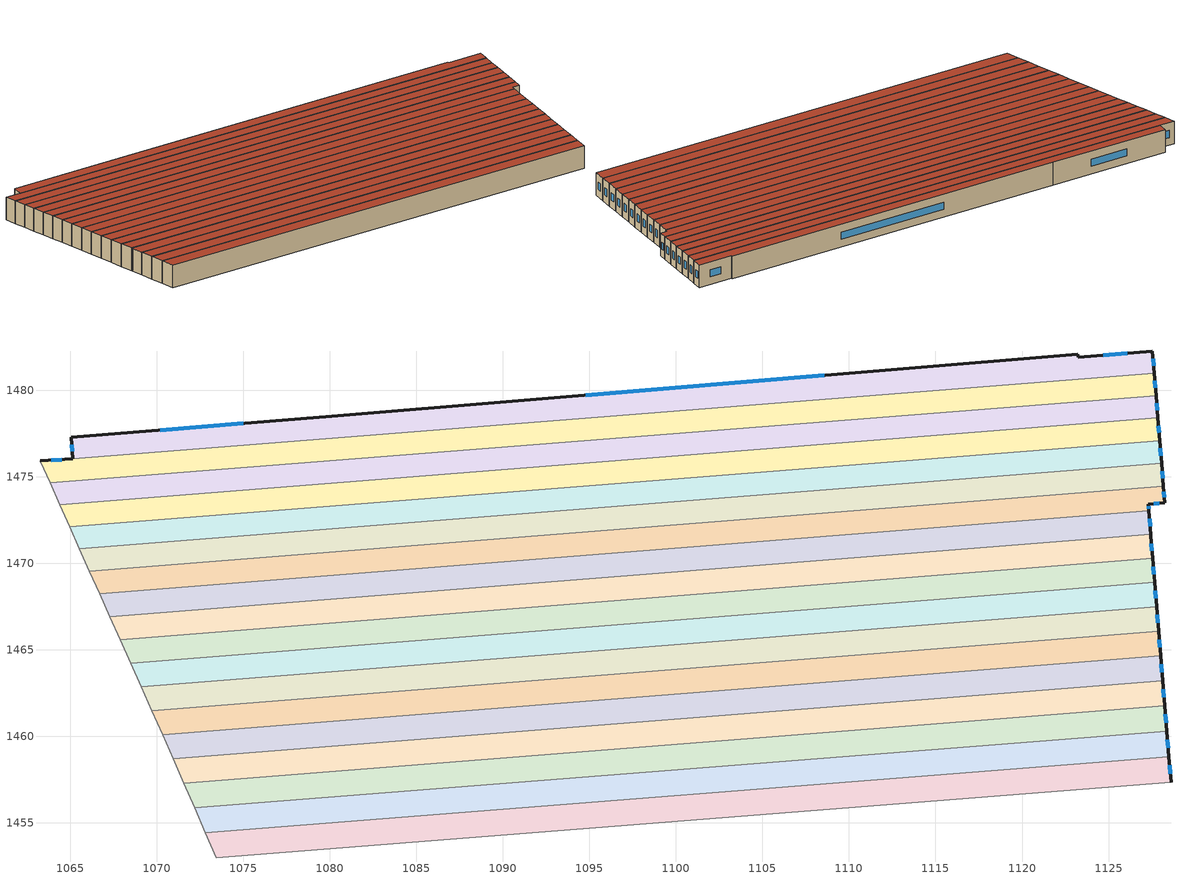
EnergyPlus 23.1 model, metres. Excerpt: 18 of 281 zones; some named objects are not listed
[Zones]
f9c06a1bdb7eaf16_F3_dwelling_0
 floor to f9c06a1bdb7eaf16_F2_dwelling_0 (EU_floor_Construction): 1127.54,1482.26 1127.64,1480.98 1065.15,1476.04 1065.08,1477.28 1123.23,1482.06 1123.25,1481.91 z9
 wall outside (EU_wall_Construction): 1127.64,1480.98 1127.54,1482.26 1123.25,1481.91 1123.23,1482.06 1080.12,1478.5 1065.08,1477.28 1065.15,1476.04 z9:12
 wall to f9c06a1bdb7eaf16_F3_dwelling_1 (EU_wall_Construction): 1065.15,1476.04 1127.64,1480.98 z9:12
 window (EU_Window_Construction): 1126.08,1482.14 1124.71,1482.03 / 1127.6,1481.42 1127.57,1481.82 / 1065.1,1476.86 1065.13,1476.46 / 1075,1478.09 1070.2,1477.69 / 1108.56,1480.85 1094.79,1479.71 z10.02:10.98
 roof outside (EU_roof_Construction): 1127.64,1480.98 1127.54,1482.26 1123.25,1481.91 1123.23,1482.06 1065.08,1477.28 1065.15,1476.04 z12
f9c06a1bdb7eaf16_F3_dwelling_1
 floor to f9c06a1bdb7eaf16_F2_dwelling_1 (EU_floor_Construction): 1127.64,1480.98 1127.74,1479.69 1063.84,1474.64 1063.28,1475.89 1063.26,1475.93 1065.15,1476.03 1065.15,1476.04 z9
 wall outside (EU_wall_Construction): 1127.74,1479.69 1127.64,1480.98 / 1065.15,1476.04 1065.15,1476.03 1063.26,1475.93 z9:12
 wall to f9c06a1bdb7eaf16_F3_dwelling_2 (EU_wall_Construction): 1063.84,1474.64 1127.74,1479.69 z9:12
 wall adiabatic (EU_wall_Construction): 1063.26,1475.93 1063.28,1475.89 1063.84,1474.64 z9:12
 window (EU_Window_Construction): 1127.71,1480.13 1127.67,1480.54 / 1064.51,1475.99 1063.9,1475.96 z10.02:10.98
 roof outside (EU_roof_Construction): 1127.74,1479.69 1127.64,1480.98 1065.15,1476.04 1065.15,1476.03 1063.26,1475.93 1063.28,1475.89 1063.84,1474.64 z12
f9c06a1bdb7eaf16_F3_dwelling_10
 floor to f9c06a1bdb7eaf16_F2_dwelling_10 (EU_floor_Construction): 1127.66,1468.89 1127.77,1467.49 1069.11,1462.85 1068.5,1464.21 z9
 wall outside (EU_wall_Construction): 1127.77,1467.49 1127.66,1468.89 z9:12
 wall to f9c06a1bdb7eaf16_F3_dwelling_11 (EU_wall_Construction): 1069.11,1462.85 1127.77,1467.49 z9:12
 wall adiabatic (EU_wall_Construction): 1068.5,1464.21 1069.11,1462.85 z9:12
 wall to f9c06a1bdb7eaf16_F3_dwelling_9 (EU_wall_Construction): 1127.66,1468.89 1068.5,1464.21 z9:12
 window (EU_Window_Construction): 1127.73,1467.97 1127.7,1468.42 z10.02:10.98
 roof outside (EU_roof_Construction): 1127.77,1467.49 1127.66,1468.89 1068.5,1464.21 1069.11,1462.85 z12
f9c06a1bdb7eaf16_F3_dwelling_11
 floor to f9c06a1bdb7eaf16_F2_dwelling_11 (EU_floor_Construction): 1127.77,1467.49 1127.89,1466.08 1069.72,1461.48 1069.11,1462.85 z9
 wall outside (EU_wall_Construction): 1127.89,1466.08 1127.77,1467.49 z9:12
 wall to f9c06a1bdb7eaf16_F3_dwelling_12 (EU_wall_Construction): 1069.72,1461.48 1127.89,1466.08 z9:12
 wall adiabatic (EU_wall_Construction): 1069.11,1462.85 1069.72,1461.48 z9:12
 window (EU_Window_Construction): 1127.85,1466.56 1127.81,1467.01 z10.02:10.98
 roof outside (EU_roof_Construction): 1127.89,1466.08 1127.77,1467.49 1069.11,1462.85 1069.72,1461.48 z12
f9c06a1bdb7eaf16_F3_dwelling_12
 floor to f9c06a1bdb7eaf16_F2_dwelling_12 (EU_floor_Construction): 1127.89,1466.08 1128.01,1464.65 1070.34,1460.09 1069.72,1461.48 z9
 wall outside (EU_wall_Construction): 1128.01,1464.65 1127.89,1466.08 z9:12
 wall to f9c06a1bdb7eaf16_F3_dwelling_13 (EU_wall_Construction): 1070.34,1460.09 1128.01,1464.65 z9:12
 wall adiabatic (EU_wall_Construction): 1069.72,1461.48 1070.34,1460.09 z9:12
 window (EU_Window_Construction): 1127.97,1465.14 1127.93,1465.59 z10.02:10.98
 roof outside (EU_roof_Construction): 1128.01,1464.65 1127.89,1466.08 1069.72,1461.48 1070.34,1460.09 z12
f9c06a1bdb7eaf16_F3_dwelling_13
 floor to f9c06a1bdb7eaf16_F2_dwelling_13 (EU_floor_Construction): 1128.01,1464.65 1128.12,1463.21 1070.96,1458.7 1070.34,1460.09 z9
 wall outside (EU_wall_Construction): 1128.12,1463.21 1128.01,1464.65 z9:12
 wall to f9c06a1bdb7eaf16_F3_dwelling_14 (EU_wall_Construction): 1070.96,1458.7 1128.12,1463.21 z9:12
 wall adiabatic (EU_wall_Construction): 1070.34,1460.09 1070.96,1458.7 z9:12
 window (EU_Window_Construction): 1128.08,1463.7 1128.05,1464.16 z10.02:10.98
 roof outside (EU_roof_Construction): 1128.12,1463.21 1128.01,1464.65 1070.34,1460.09 1070.96,1458.7 z12
f9c06a1bdb7eaf16_F3_dwelling_14
 floor to f9c06a1bdb7eaf16_F2_dwelling_14 (EU_floor_Construction): 1128.12,1463.21 1128.24,1461.76 1071.58,1457.28 1071.05,1458.51 1070.96,1458.7 z9
 wall outside (EU_wall_Construction): 1128.24,1461.76 1128.12,1463.21 z9:12
 wall to f9c06a1bdb7eaf16_F3_dwelling_15 (EU_wall_Construction): 1071.58,1457.28 1128.24,1461.76 z9:12
 wall adiabatic (EU_wall_Construction): 1070.96,1458.7 1071.05,1458.51 1071.58,1457.28 z9:12
 window (EU_Window_Construction): 1128.2,1462.26 1128.16,1462.72 z10.02:10.98
 roof outside (EU_roof_Construction): 1128.24,1461.76 1128.12,1463.21 1070.96,1458.7 1071.05,1458.51 1071.58,1457.28 z12
f9c06a1bdb7eaf16_F3_dwelling_15
 floor to f9c06a1bdb7eaf16_F2_dwelling_15 (EU_floor_Construction): 1128.24,1461.76 1128.36,1460.3 1072.19,1455.86 1071.58,1457.28 z9
 wall outside (EU_wall_Construction): 1128.36,1460.3 1128.24,1461.76 z9:12
 wall to f9c06a1bdb7eaf16_F3_dwelling_16 (EU_wall_Construction): 1072.19,1455.86 1128.36,1460.3 z9:12
 wall adiabatic (EU_wall_Construction): 1071.58,1457.28 1072.19,1455.86 z9:12
 window (EU_Window_Construction): 1128.32,1460.8 1128.28,1461.27 z10.02:10.98
 roof outside (EU_roof_Construction): 1128.36,1460.3 1128.24,1461.76 1071.58,1457.28 1072.19,1455.86 z12
f9c06a1bdb7eaf16_F3_dwelling_16
 floor to f9c06a1bdb7eaf16_F2_dwelling_16 (EU_floor_Construction): 1128.36,1460.3 1128.48,1458.83 1072.82,1454.42 1072.19,1455.86 z9
 wall outside (EU_wall_Construction): 1128.48,1458.83 1128.36,1460.3 z9:12
 wall to f9c06a1bdb7eaf16_F3_dwelling_17 (EU_wall_Construction): 1072.82,1454.42 1128.48,1458.83 z9:12
 wall adiabatic (EU_wall_Construction): 1072.19,1455.86 1072.82,1454.42 z9:12
 window (EU_Window_Construction): 1128.44,1459.33 1128.4,1459.8 z10.02:10.98
 roof outside (EU_roof_Construction): 1128.48,1458.83 1128.36,1460.3 1072.19,1455.86 1072.82,1454.42 z12
f9c06a1bdb7eaf16_F3_dwelling_17
 floor to f9c06a1bdb7eaf16_F2_dwelling_17 (EU_floor_Construction): 1128.48,1458.83 1128.61,1457.33 1073.44,1452.97 1072.82,1454.42 z9
 wall outside (EU_wall_Construction): 1128.61,1457.33 1128.48,1458.83 z9:12
 wall to f9c06a1bdb7eaf16_F3_dwelling_18 (EU_wall_Construction): 1073.44,1452.97 1128.61,1457.33 z9:12
 wall adiabatic (EU_wall_Construction): 1072.82,1454.42 1073.44,1452.97 z9:12
 window (EU_Window_Construction): 1128.57,1457.84 1128.53,1458.32 z10.02:10.98
 roof outside (EU_roof_Construction): 1128.61,1457.33 1128.48,1458.83 1072.82,1454.42 1073.44,1452.97 z12
f9c06a1bdb7eaf16_F3_dwelling_2
 floor to f9c06a1bdb7eaf16_F2_dwelling_2 (EU_floor_Construction): 1127.74,1479.69 1127.85,1478.39 1064.4,1473.38 1063.84,1474.64 z9
 wall outside (EU_wall_Construction): 1127.85,1478.39 1127.74,1479.69 z9:12
 wall to f9c06a1bdb7eaf16_F3_dwelling_3 (EU_wall_Construction): 1064.4,1473.38 1127.85,1478.39 z9:12
 wall adiabatic (EU_wall_Construction): 1063.84,1474.64 1064.4,1473.38 z9:12
 window (EU_Window_Construction): 1127.81,1478.84 1127.78,1479.25 z10.02:10.98
 roof outside (EU_roof_Construction): 1127.85,1478.39 1127.74,1479.69 1063.84,1474.64 1064.4,1473.38 z12
f9c06a1bdb7eaf16_F3_dwelling_3
 floor to f9c06a1bdb7eaf16_F2_dwelling_3 (EU_floor_Construction): 1127.85,1478.39 1127.95,1477.09 1064.97,1472.11 1064.4,1473.38 z9
 wall outside (EU_wall_Construction): 1127.95,1477.09 1127.85,1478.39 z9:12
 wall to f9c06a1bdb7eaf16_F3_dwelling_4 (EU_wall_Construction): 1064.97,1472.11 1127.95,1477.09 z9:12
 wall adiabatic (EU_wall_Construction): 1064.4,1473.38 1064.97,1472.11 z9:12
 window (EU_Window_Construction): 1127.92,1477.53 1127.88,1477.95 z10.02:10.98
 roof outside (EU_roof_Construction): 1127.95,1477.09 1127.85,1478.39 1064.4,1473.38 1064.97,1472.11 z12
f9c06a1bdb7eaf16_F3_dwelling_4
 floor to f9c06a1bdb7eaf16_F2_dwelling_4 (EU_floor_Construction): 1127.95,1477.09 1128.06,1475.77 1065.54,1470.83 1064.97,1472.11 z9
 wall outside (EU_wall_Construction): 1128.06,1475.77 1127.95,1477.09 z9:12
 wall to f9c06a1bdb7eaf16_F3_dwelling_5 (EU_wall_Construction): 1065.54,1470.83 1128.06,1475.77 z9:12
 wall adiabatic (EU_wall_Construction): 1064.97,1472.11 1065.54,1470.83 z9:12
 window (EU_Window_Construction): 1128.02,1476.22 1127.99,1476.64 z10.02:10.98
 roof outside (EU_roof_Construction): 1128.06,1475.77 1127.95,1477.09 1064.97,1472.11 1065.54,1470.83 z12
f9c06a1bdb7eaf16_F3_dwelling_5
 floor to f9c06a1bdb7eaf16_F2_dwelling_5 (EU_floor_Construction): 1128.06,1475.77 1128.17,1474.45 1066.12,1469.54 1065.54,1470.83 z9
 wall outside (EU_wall_Construction): 1128.17,1474.45 1128.06,1475.77 z9:12
 wall to f9c06a1bdb7eaf16_F3_dwelling_6 (EU_wall_Construction): 1066.12,1469.54 1128.17,1474.45 z9:12
 wall adiabatic (EU_wall_Construction): 1065.54,1470.83 1066.12,1469.54 z9:12
 window (EU_Window_Construction): 1128.13,1474.9 1128.1,1475.32 z10.02:10.98
 roof outside (EU_roof_Construction): 1128.17,1474.45 1128.06,1475.77 1065.54,1470.83 1066.12,1469.54 z12
f9c06a1bdb7eaf16_F3_dwelling_6
 floor to f9c06a1bdb7eaf16_F2_dwelling_6 (EU_floor_Construction): 1128.17,1474.45 1128.24,1473.5 1127.31,1473.41 1127.33,1473.03 1066.7,1468.24 1066.12,1469.54 z9
 wall outside (EU_wall_Construction): 1127.33,1473.03 1127.31,1473.41 1128.24,1473.5 1128.17,1474.45 z9:12
 wall to f9c06a1bdb7eaf16_F3_dwelling_7 (EU_wall_Construction): 1066.7,1468.24 1127.33,1473.03 z9:12
 wall adiabatic (EU_wall_Construction): 1066.12,1469.54 1066.7,1468.24 z9:12
 window (EU_Window_Construction): 1127.62,1473.44 1127.92,1473.47 / 1127.32,1473.16 1127.32,1473.28 / 1128.22,1473.83 1128.19,1474.13 z10.02:10.98
 roof outside (EU_roof_Construction): 1127.33,1473.03 1127.31,1473.41 1128.24,1473.5 1128.17,1474.45 1066.12,1469.54 1066.7,1468.24 z12
f9c06a1bdb7eaf16_F3_dwelling_7
 floor to f9c06a1bdb7eaf16_F2_dwelling_7 (EU_floor_Construction): 1127.33,1473.03 1127.43,1471.66 1067.29,1466.91 1066.7,1468.24 z9
 wall outside (EU_wall_Construction): 1127.43,1471.66 1127.33,1473.03 z9:12
 wall to f9c06a1bdb7eaf16_F3_dwelling_8 (EU_wall_Construction): 1067.29,1466.91 1127.43,1471.66 z9:12
 wall adiabatic (EU_wall_Construction): 1066.7,1468.24 1067.29,1466.91 z9:12
 window (EU_Window_Construction): 1127.4,1472.13 1127.37,1472.57 z10.02:10.98
 roof outside (EU_roof_Construction): 1127.43,1471.66 1127.33,1473.03 1066.7,1468.24 1067.29,1466.91 z12
f9c06a1bdb7eaf16_F3_dwelling_8
 floor to f9c06a1bdb7eaf16_F2_dwelling_8 (EU_floor_Construction): 1127.43,1471.66 1127.44,1471.57 1127.54,1470.28 1067.89,1465.57 1067.29,1466.91 z9
 wall outside (EU_wall_Construction): 1127.54,1470.28 1127.44,1471.57 1127.43,1471.66 z9:12
 wall to f9c06a1bdb7eaf16_F3_dwelling_9 (EU_wall_Construction): 1067.89,1465.57 1127.54,1470.28 z9:12
 wall adiabatic (EU_wall_Construction): 1067.29,1466.91 1067.89,1465.57 z9:12
 window (EU_Window_Construction): 1127.51,1470.72 1127.47,1471.13 z10.02:10.98
 roof outside (EU_roof_Construction): 1127.54,1470.28 1127.44,1471.57 1127.43,1471.66 1067.29,1466.91 1067.89,1465.57 z12
f9c06a1bdb7eaf16_F3_dwelling_9
 floor to f9c06a1bdb7eaf16_F2_dwelling_9 (EU_floor_Construction): 1127.54,1470.28 1127.66,1468.89 1068.5,1464.21 1067.89,1465.57 z9
 wall outside (EU_wall_Construction): 1127.66,1468.89 1127.54,1470.28 z9:12
 wall adiabatic (EU_wall_Construction): 1067.89,1465.57 1068.5,1464.21 z9:12
 window (EU_Window_Construction): 1127.62,1469.37 1127.58,1469.81 z10.02:10.98
 roof outside (EU_roof_Construction): 1127.66,1468.89 1127.54,1470.28 1067.89,1465.57 1068.5,1464.21 z12
[Building]
EU S2 Campaign: North Axis=0; Terrain=City; Solar Distribution=FullExterior
[Site:Location]
Vienna: Latitude=48; Longitude=16.5; Time Zone=1; Elevation=183
[SizingPeriod:WeatherFileDays]
AnnualSizingPeriod: Begin Month=1; Begin Day of Month=1; End Month=12; End Day of Month=31; Day of Week for Start Day=Monday; Use Weather File Daylight Saving Period=No; Use Weather File Rain and Snow Indicators=No
[MATERIAL]
EU_InternalMass_Material: Roughness=MediumRough; Thickness=0.1; Conductivity=1; Density=1800; Specific Heat=900; Thermal Absorptance=0.9; Solar Absorptance=0.7; Visible Absorptance=0.7
[MATERIAL:NOMASS] Roughness=MediumRough; Thermal Absorptance=0.9; Solar Absorptance=0.7; Visible Absorptance=0.7
Name | Thermal Resistance
EU_wall_NoMass | 0.942466
EU_roof_NoMass | 0.551687
EU_floor_NoMass | 0.66527
[WINDOWMATERIAL:SIMPLEGLAZINGSYSTEM]
EU_Window_SimpleGlazing: UFactor=2.03367; Solar Heat Gain Coefficient=0.65; Visible Transmittance=0.65
[CONSTRUCTION]
EU_wall_Construction: EU_wall_NoMass
EU_roof_Construction: EU_roof_NoMass
EU_floor_Construction: EU_floor_NoMass
EU_Window_Construction: EU_Window_SimpleGlazing
EU_InternalMass_Construction: EU_InternalMass_Material
[ZONE] Type=1; Multiplier=1; Ceiling Height=autocalculate; Floor Area=autocalculate; Part of Total Floor Area=Yes
Name | Volume
f9c06a1bdb7eaf16_F3_dwelling_0 | 250.268
f9c06a1bdb7eaf16_F3_dwelling_1; f9c06a1bdb7eaf16_F3_dwelling_12 | 249.365
f9c06a1bdb7eaf16_F3_dwelling_10 | 249.401
f9c06a1bdb7eaf16_F3_dwelling_11 | 249.184
f9c06a1bdb7eaf16_F3_dwelling_13 | 249.289
f9c06a1bdb7eaf16_F3_dwelling_14 | 249.269
f9c06a1bdb7eaf16_F3_dwelling_15 | 249.243
f9c06a1bdb7eaf16_F3_dwelling_16 | 249.268
f9c06a1bdb7eaf16_F3_dwelling_17 | 249.31
f9c06a1bdb7eaf16_F3_dwelling_2 | 249.373
f9c06a1bdb7eaf16_F3_dwelling_3 | 249.307
f9c06a1bdb7eaf16_F3_dwelling_4 | 249.211
f9c06a1bdb7eaf16_F3_dwelling_5 | 249.354
f9c06a1bdb7eaf16_F3_dwelling_6 | 249.253
f9c06a1bdb7eaf16_F3_dwelling_7 | 249.417
f9c06a1bdb7eaf16_F3_dwelling_8 | 249.151
f9c06a1bdb7eaf16_F3_dwelling_9 | 249.393
[INTERNALMASS] Construction=EU_InternalMass_Construction
Name | Zone or ZoneList | Surface Area
f9c06a1bdb7eaf16_F3_dwelling_0_EU_InternalMass | f9c06a1bdb7eaf16_F3_dwelling_0 | 83.0484
f9c06a1bdb7eaf16_F3_dwelling_1_EU_InternalMass | f9c06a1bdb7eaf16_F3_dwelling_1 | 83.1226
f9c06a1bdb7eaf16_F3_dwelling_2_EU_InternalMass | f9c06a1bdb7eaf16_F3_dwelling_2 | 83.1242
f9c06a1bdb7eaf16_F3_dwelling_3_EU_InternalMass | f9c06a1bdb7eaf16_F3_dwelling_3 | 83.1024
f9c06a1bdb7eaf16_F3_dwelling_4_EU_InternalMass | f9c06a1bdb7eaf16_F3_dwelling_4 | 83.0702
f9c06a1bdb7eaf16_F3_dwelling_5_EU_InternalMass | f9c06a1bdb7eaf16_F3_dwelling_5 | 83.1177
f9c06a1bdb7eaf16_F3_dwelling_6_EU_InternalMass | f9c06a1bdb7eaf16_F3_dwelling_6 | 83.0844
f9c06a1bdb7eaf16_F3_dwelling_7_EU_InternalMass | f9c06a1bdb7eaf16_F3_dwelling_7 | 83.1388
f9c06a1bdb7eaf16_F3_dwelling_8_EU_InternalMass | f9c06a1bdb7eaf16_F3_dwelling_8 | 83.0503
f9c06a1bdb7eaf16_F3_dwelling_9_EU_InternalMass | f9c06a1bdb7eaf16_F3_dwelling_9 | 83.1308
f9c06a1bdb7eaf16_F3_dwelling_10_EU_InternalMass | f9c06a1bdb7eaf16_F3_dwelling_10 | 83.134
f9c06a1bdb7eaf16_F3_dwelling_11_EU_InternalMass | f9c06a1bdb7eaf16_F3_dwelling_11 | 83.0612
f9c06a1bdb7eaf16_F3_dwelling_12_EU_InternalMass | f9c06a1bdb7eaf16_F3_dwelling_12 | 83.1213
f9c06a1bdb7eaf16_F3_dwelling_13_EU_InternalMass | f9c06a1bdb7eaf16_F3_dwelling_13 | 83.096
f9c06a1bdb7eaf16_F3_dwelling_14_EU_InternalMass | f9c06a1bdb7eaf16_F3_dwelling_14 | 83.0896
f9c06a1bdb7eaf16_F3_dwelling_15_EU_InternalMass | f9c06a1bdb7eaf16_F3_dwelling_15 | 83.0813
f9c06a1bdb7eaf16_F3_dwelling_16_EU_InternalMass | f9c06a1bdb7eaf16_F3_dwelling_16 | 83.0894
f9c06a1bdb7eaf16_F3_dwelling_17_EU_InternalMass | f9c06a1bdb7eaf16_F3_dwelling_17 | 83.1033
[OTHEREQUIPMENT] Fuel Type=Electricity; Design Level Calculation Method=Watts/Area; Power per Zone Floor Area=1; Fraction Latent=0; Fraction Radiant=0; Fraction Lost=0; Carbon Dioxide Generation Rate=0; EndUse Subcategory=EU_Step8_InternalGains
Name | Zone or ZoneList or Space or SpaceList | Schedule
EU_Step8_InternalGain_f9c06a1bdb7eaf16_F3_dwelling_0_f000 | f9c06a1bdb7eaf16_F3_dwelling_0 | EU_Step8_GainSchedule_f9c06a1bdb7eaf16_F3_dwelling_0_f000
EU_Step8_InternalGain_f9c06a1bdb7eaf16_F3_dwelling_1_f000 | f9c06a1bdb7eaf16_F3_dwelling_1 | EU_Step8_GainSchedule_f9c06a1bdb7eaf16_F3_dwelling_1_f000
EU_Step8_InternalGain_f9c06a1bdb7eaf16_F3_dwelling_2_f000 | f9c06a1bdb7eaf16_F3_dwelling_2 | EU_Step8_GainSchedule_f9c06a1bdb7eaf16_F3_dwelling_2_f000
EU_Step8_InternalGain_f9c06a1bdb7eaf16_F3_dwelling_3_f000 | f9c06a1bdb7eaf16_F3_dwelling_3 | EU_Step8_GainSchedule_f9c06a1bdb7eaf16_F3_dwelling_3_f000
EU_Step8_InternalGain_f9c06a1bdb7eaf16_F3_dwelling_4_f000 | f9c06a1bdb7eaf16_F3_dwelling_4 | EU_Step8_GainSchedule_f9c06a1bdb7eaf16_F3_dwelling_4_f000
EU_Step8_InternalGain_f9c06a1bdb7eaf16_F3_dwelling_5_f000 | f9c06a1bdb7eaf16_F3_dwelling_5 | EU_Step8_GainSchedule_f9c06a1bdb7eaf16_F3_dwelling_5_f000
EU_Step8_InternalGain_f9c06a1bdb7eaf16_F3_dwelling_6_f000 | f9c06a1bdb7eaf16_F3_dwelling_6 | EU_Step8_GainSchedule_f9c06a1bdb7eaf16_F3_dwelling_6_f000
EU_Step8_InternalGain_f9c06a1bdb7eaf16_F3_dwelling_7_f000 | f9c06a1bdb7eaf16_F3_dwelling_7 | EU_Step8_GainSchedule_f9c06a1bdb7eaf16_F3_dwelling_7_f000
EU_Step8_InternalGain_f9c06a1bdb7eaf16_F3_dwelling_8_f000 | f9c06a1bdb7eaf16_F3_dwelling_8 | EU_Step8_GainSchedule_f9c06a1bdb7eaf16_F3_dwelling_8_f000
EU_Step8_InternalGain_f9c06a1bdb7eaf16_F3_dwelling_9_f000 | f9c06a1bdb7eaf16_F3_dwelling_9 | EU_Step8_GainSchedule_f9c06a1bdb7eaf16_F3_dwelling_9_f000
EU_Step8_InternalGain_f9c06a1bdb7eaf16_F3_dwelling_10_f000 | f9c06a1bdb7eaf16_F3_dwelling_10 | EU_Step8_GainSchedule_f9c06a1bdb7eaf16_F3_dwelling_10_f000
EU_Step8_InternalGain_f9c06a1bdb7eaf16_F3_dwelling_11_f000 | f9c06a1bdb7eaf16_F3_dwelling_11 | EU_Step8_GainSchedule_f9c06a1bdb7eaf16_F3_dwelling_11_f000
EU_Step8_InternalGain_f9c06a1bdb7eaf16_F3_dwelling_12_f000 | f9c06a1bdb7eaf16_F3_dwelling_12 | EU_Step8_GainSchedule_f9c06a1bdb7eaf16_F3_dwelling_12_f000
EU_Step8_InternalGain_f9c06a1bdb7eaf16_F3_dwelling_13_f000 | f9c06a1bdb7eaf16_F3_dwelling_13 | EU_Step8_GainSchedule_f9c06a1bdb7eaf16_F3_dwelling_13_f000
EU_Step8_InternalGain_f9c06a1bdb7eaf16_F3_dwelling_14_f000 | f9c06a1bdb7eaf16_F3_dwelling_14 | EU_Step8_GainSchedule_f9c06a1bdb7eaf16_F3_dwelling_14_f000
EU_Step8_InternalGain_f9c06a1bdb7eaf16_F3_dwelling_15_f000 | f9c06a1bdb7eaf16_F3_dwelling_15 | EU_Step8_GainSchedule_f9c06a1bdb7eaf16_F3_dwelling_15_f000
EU_Step8_InternalGain_f9c06a1bdb7eaf16_F3_dwelling_16_f000 | f9c06a1bdb7eaf16_F3_dwelling_16 | EU_Step8_GainSchedule_f9c06a1bdb7eaf16_F3_dwelling_16_f000
EU_Step8_InternalGain_f9c06a1bdb7eaf16_F3_dwelling_17_f000 | f9c06a1bdb7eaf16_F3_dwelling_17 | EU_Step8_GainSchedule_f9c06a1bdb7eaf16_F3_dwelling_17_f000
[ZONEVENTILATION:DESIGNFLOWRATE] Schedule=EU_AlwaysOn; Design Flow Rate Calculation Method=AirChanges/Hour; Air Changes per Hour=0.530523; Ventilation Type=Natural; Fan Pressure Rise=0; Fan Total Efficiency=1; Constant Term Coefficient=1; Temperature Term Coefficient=0; Velocity Term Coefficient=0; Velocity Squared Term Coefficient=0; Minimum Indoor Temperature=-100; Maximum Indoor Temperature=100; Delta Temperature=-100; Minimum Outdoor Temperature=-100; Maximum Outdoor Temperature=100; Maximum Wind Speed=40
Name | Zone or ZoneList or Space or SpaceList
EU_ConstantAir_f9c06a1bdb7eaf16_F3_dwelling_0 | f9c06a1bdb7eaf16_F3_dwelling_0
EU_ConstantAir_f9c06a1bdb7eaf16_F3_dwelling_1 | f9c06a1bdb7eaf16_F3_dwelling_1
EU_ConstantAir_f9c06a1bdb7eaf16_F3_dwelling_2 | f9c06a1bdb7eaf16_F3_dwelling_2
EU_ConstantAir_f9c06a1bdb7eaf16_F3_dwelling_3 | f9c06a1bdb7eaf16_F3_dwelling_3
EU_ConstantAir_f9c06a1bdb7eaf16_F3_dwelling_4 | f9c06a1bdb7eaf16_F3_dwelling_4
EU_ConstantAir_f9c06a1bdb7eaf16_F3_dwelling_5 | f9c06a1bdb7eaf16_F3_dwelling_5
EU_ConstantAir_f9c06a1bdb7eaf16_F3_dwelling_6 | f9c06a1bdb7eaf16_F3_dwelling_6
EU_ConstantAir_f9c06a1bdb7eaf16_F3_dwelling_7 | f9c06a1bdb7eaf16_F3_dwelling_7
EU_ConstantAir_f9c06a1bdb7eaf16_F3_dwelling_8 | f9c06a1bdb7eaf16_F3_dwelling_8
EU_ConstantAir_f9c06a1bdb7eaf16_F3_dwelling_9 | f9c06a1bdb7eaf16_F3_dwelling_9
EU_ConstantAir_f9c06a1bdb7eaf16_F3_dwelling_10 | f9c06a1bdb7eaf16_F3_dwelling_10
EU_ConstantAir_f9c06a1bdb7eaf16_F3_dwelling_11 | f9c06a1bdb7eaf16_F3_dwelling_11
EU_ConstantAir_f9c06a1bdb7eaf16_F3_dwelling_12 | f9c06a1bdb7eaf16_F3_dwelling_12
EU_ConstantAir_f9c06a1bdb7eaf16_F3_dwelling_13 | f9c06a1bdb7eaf16_F3_dwelling_13
EU_ConstantAir_f9c06a1bdb7eaf16_F3_dwelling_14 | f9c06a1bdb7eaf16_F3_dwelling_14
EU_ConstantAir_f9c06a1bdb7eaf16_F3_dwelling_15 | f9c06a1bdb7eaf16_F3_dwelling_15
EU_ConstantAir_f9c06a1bdb7eaf16_F3_dwelling_16 | f9c06a1bdb7eaf16_F3_dwelling_16
EU_ConstantAir_f9c06a1bdb7eaf16_F3_dwelling_17 | f9c06a1bdb7eaf16_F3_dwelling_17
[HVACTEMPLATE:ZONE:IDEALLOADSAIRSYSTEM] System Availability Schedule=EU_AlwaysOn; Maximum Heating Supply Air Temperature=50; Minimum Cooling Supply Air Temperature=13; Maximum Heating Supply Air Humidity Ratio=0.0156; Minimum Cooling Supply Air Humidity Ratio=0.0077; Heating Limit=NoLimit; Cooling Limit=NoLimit; Heating Availability Schedule=EU_AlwaysOn; Cooling Availability Schedule=EU_CoolingOff; Dehumidification Control Type=ConstantSensibleHeatRatio; Cooling Sensible Heat Ratio=0.7; Dehumidification Setpoint=60; Humidification Control Type=None; Humidification Setpoint=30; Outdoor Air Method=None; Outdoor Air Flow Rate per Person=0.00944; Outdoor Air Flow Rate per Zone Floor Area=0; Outdoor Air Flow Rate per Zone=0; Demand Controlled Ventilation Type=None; Outdoor Air Economizer Type=NoEconomizer; Heat Recovery Type=None; Sensible Heat Recovery Effectiveness=0.7; Latent Heat Recovery Effectiveness=0.65
Name | Template Thermostat
f9c06a1bdb7eaf16_F3_dwelling_0 | EU_HeatOnly_f9c06a1bdb7eaf16_F3_dwelling_0
f9c06a1bdb7eaf16_F3_dwelling_1 | EU_HeatOnly_f9c06a1bdb7eaf16_F3_dwelling_1
f9c06a1bdb7eaf16_F3_dwelling_2 | EU_HeatOnly_f9c06a1bdb7eaf16_F3_dwelling_2
f9c06a1bdb7eaf16_F3_dwelling_3 | EU_HeatOnly_f9c06a1bdb7eaf16_F3_dwelling_3
f9c06a1bdb7eaf16_F3_dwelling_4 | EU_HeatOnly_f9c06a1bdb7eaf16_F3_dwelling_4
f9c06a1bdb7eaf16_F3_dwelling_5 | EU_HeatOnly_f9c06a1bdb7eaf16_F3_dwelling_5
f9c06a1bdb7eaf16_F3_dwelling_6 | EU_HeatOnly_f9c06a1bdb7eaf16_F3_dwelling_6
f9c06a1bdb7eaf16_F3_dwelling_7 | EU_HeatOnly_f9c06a1bdb7eaf16_F3_dwelling_7
f9c06a1bdb7eaf16_F3_dwelling_8 | EU_HeatOnly_f9c06a1bdb7eaf16_F3_dwelling_8
f9c06a1bdb7eaf16_F3_dwelling_9 | EU_HeatOnly_f9c06a1bdb7eaf16_F3_dwelling_9
f9c06a1bdb7eaf16_F3_dwelling_10 | EU_HeatOnly_f9c06a1bdb7eaf16_F3_dwelling_10
f9c06a1bdb7eaf16_F3_dwelling_11 | EU_HeatOnly_f9c06a1bdb7eaf16_F3_dwelling_11
f9c06a1bdb7eaf16_F3_dwelling_12 | EU_HeatOnly_f9c06a1bdb7eaf16_F3_dwelling_12
f9c06a1bdb7eaf16_F3_dwelling_13 | EU_HeatOnly_f9c06a1bdb7eaf16_F3_dwelling_13
f9c06a1bdb7eaf16_F3_dwelling_14 | EU_HeatOnly_f9c06a1bdb7eaf16_F3_dwelling_14
f9c06a1bdb7eaf16_F3_dwelling_15 | EU_HeatOnly_f9c06a1bdb7eaf16_F3_dwelling_15
f9c06a1bdb7eaf16_F3_dwelling_16 | EU_HeatOnly_f9c06a1bdb7eaf16_F3_dwelling_16
f9c06a1bdb7eaf16_F3_dwelling_17 | EU_HeatOnly_f9c06a1bdb7eaf16_F3_dwelling_17
[SIZING:ZONE] Zone Cooling Design Supply Air Temperature Input Method=SupplyAirTemperature; Zone Cooling Design Supply Air Temperature=13; Zone Heating Design Supply Air Temperature Input Method=SupplyAirTemperature; Zone Heating Design Supply Air Temperature=50; Zone Cooling Design Supply Air Humidity Ratio=0.008; Zone Heating Design Supply Air Humidity Ratio=0.008; Cooling Design Air Flow Method=DesignDay; Cooling Design Air Flow Rate=0; Cooling Minimum Air Flow per Zone Floor Area=0.000762; Cooling Minimum Air Flow=0; Cooling Minimum Air Flow Fraction=0.2; Heating Design Air Flow Method=DesignDay; Heating Design Air Flow Rate=0; Heating Maximum Air Flow per Zone Floor Area=0.002032; Heating Maximum Air Flow=0.141576; Heating Maximum Air Flow Fraction=0.3; Account for Dedicated Outdoor Air System=No; Dedicated Outdoor Air System Control Strategy=NeutralSupplyAir; Dedicated Outdoor Air Low Setpoint Temperature for Design=autosize; Dedicated Outdoor Air High Setpoint Temperature for Design=autosize; Zone Load Sizing Method=Sensible Load Only No Latent Load; Zone Latent Cooling Design Supply Air Humidity Ratio Input Method=HumidityRatioDifference; Zone Cooling Design Supply Air Humidity Ratio Difference=0.005; Zone Latent Heating Design Supply Air Humidity Ratio Input Method=HumidityRatioDifference; Zone Humidification Design Supply Air Humidity Ratio Difference=0.005
f9c06a1bdb7eaf16_F3_dwelling_0; f9c06a1bdb7eaf16_F3_dwelling_1; f9c06a1bdb7eaf16_F3_dwelling_2; f9c06a1bdb7eaf16_F3_dwelling_3; f9c06a1bdb7eaf16_F3_dwelling_4; f9c06a1bdb7eaf16_F3_dwelling_5; f9c06a1bdb7eaf16_F3_dwelling_6; f9c06a1bdb7eaf16_F3_dwelling_7; f9c06a1bdb7eaf16_F3_dwelling_8; f9c06a1bdb7eaf16_F3_dwelling_9; f9c06a1bdb7eaf16_F3_dwelling_10; f9c06a1bdb7eaf16_F3_dwelling_11; f9c06a1bdb7eaf16_F3_dwelling_12; f9c06a1bdb7eaf16_F3_dwelling_13; f9c06a1bdb7eaf16_F3_dwelling_14; f9c06a1bdb7eaf16_F3_dwelling_15; f9c06a1bdb7eaf16_F3_dwelling_16; f9c06a1bdb7eaf16_F3_dwelling_17
[SCHEDULE:CONSTANT]
Name | Hourly Value
EU_AlwaysOn | 1
EU_CoolingOff | 0
[SCHEDULE:FILE] Column Number=1; Rows to Skip at Top=0; Number of Hours of Data=8760; Column Separator=Comma; Interpolate to Timestep=No; Minutes per Item=60; Adjust Schedule for Daylight Savings=Yes
Name | File
EU_Step8_GainSchedule_f9c06a1bdb7eaf16_F3_dwelling_0_f000 | ../../schedules/f9c06a1bdb7eaf16/f9c06a1bdb7eaf16_F3_dwelling_0_f000_gain.csv
EU_Step8_GainSchedule_f9c06a1bdb7eaf16_F3_dwelling_1_f000 | ../../schedules/f9c06a1bdb7eaf16/f9c06a1bdb7eaf16_F3_dwelling_1_f000_gain.csv
EU_Step8_GainSchedule_f9c06a1bdb7eaf16_F3_dwelling_2_f000 | ../../schedules/f9c06a1bdb7eaf16/f9c06a1bdb7eaf16_F3_dwelling_2_f000_gain.csv
EU_Step8_GainSchedule_f9c06a1bdb7eaf16_F3_dwelling_3_f000 | ../../schedules/f9c06a1bdb7eaf16/f9c06a1bdb7eaf16_F3_dwelling_3_f000_gain.csv
EU_Step8_GainSchedule_f9c06a1bdb7eaf16_F3_dwelling_4_f000 | ../../schedules/f9c06a1bdb7eaf16/f9c06a1bdb7eaf16_F3_dwelling_4_f000_gain.csv
EU_Step8_GainSchedule_f9c06a1bdb7eaf16_F3_dwelling_5_f000 | ../../schedules/f9c06a1bdb7eaf16/f9c06a1bdb7eaf16_F3_dwelling_5_f000_gain.csv
EU_Step8_GainSchedule_f9c06a1bdb7eaf16_F3_dwelling_6_f000 | ../../schedules/f9c06a1bdb7eaf16/f9c06a1bdb7eaf16_F3_dwelling_6_f000_gain.csv
EU_Step8_GainSchedule_f9c06a1bdb7eaf16_F3_dwelling_7_f000 | ../../schedules/f9c06a1bdb7eaf16/f9c06a1bdb7eaf16_F3_dwelling_7_f000_gain.csv
EU_Step8_GainSchedule_f9c06a1bdb7eaf16_F3_dwelling_8_f000 | ../../schedules/f9c06a1bdb7eaf16/f9c06a1bdb7eaf16_F3_dwelling_8_f000_gain.csv
EU_Step8_GainSchedule_f9c06a1bdb7eaf16_F3_dwelling_9_f000 | ../../schedules/f9c06a1bdb7eaf16/f9c06a1bdb7eaf16_F3_dwelling_9_f000_gain.csv
EU_Step8_GainSchedule_f9c06a1bdb7eaf16_F3_dwelling_10_f000 | ../../schedules/f9c06a1bdb7eaf16/f9c06a1bdb7eaf16_F3_dwelling_10_f000_gain.csv
EU_Step8_GainSchedule_f9c06a1bdb7eaf16_F3_dwelling_11_f000 | ../../schedules/f9c06a1bdb7eaf16/f9c06a1bdb7eaf16_F3_dwelling_11_f000_gain.csv
EU_Step8_GainSchedule_f9c06a1bdb7eaf16_F3_dwelling_12_f000 | ../../schedules/f9c06a1bdb7eaf16/f9c06a1bdb7eaf16_F3_dwelling_12_f000_gain.csv
EU_Step8_GainSchedule_f9c06a1bdb7eaf16_F3_dwelling_13_f000 | ../../schedules/f9c06a1bdb7eaf16/f9c06a1bdb7eaf16_F3_dwelling_13_f000_gain.csv
EU_Step8_GainSchedule_f9c06a1bdb7eaf16_F3_dwelling_14_f000 | ../../schedules/f9c06a1bdb7eaf16/f9c06a1bdb7eaf16_F3_dwelling_14_f000_gain.csv
EU_Step8_GainSchedule_f9c06a1bdb7eaf16_F3_dwelling_15_f000 | ../../schedules/f9c06a1bdb7eaf16/f9c06a1bdb7eaf16_F3_dwelling_15_f000_gain.csv
EU_Step8_GainSchedule_f9c06a1bdb7eaf16_F3_dwelling_16_f000 | ../../schedules/f9c06a1bdb7eaf16/f9c06a1bdb7eaf16_F3_dwelling_16_f000_gain.csv
EU_Step8_GainSchedule_f9c06a1bdb7eaf16_F3_dwelling_17_f000 | ../../schedules/f9c06a1bdb7eaf16/f9c06a1bdb7eaf16_F3_dwelling_17_f000_gain.csv
